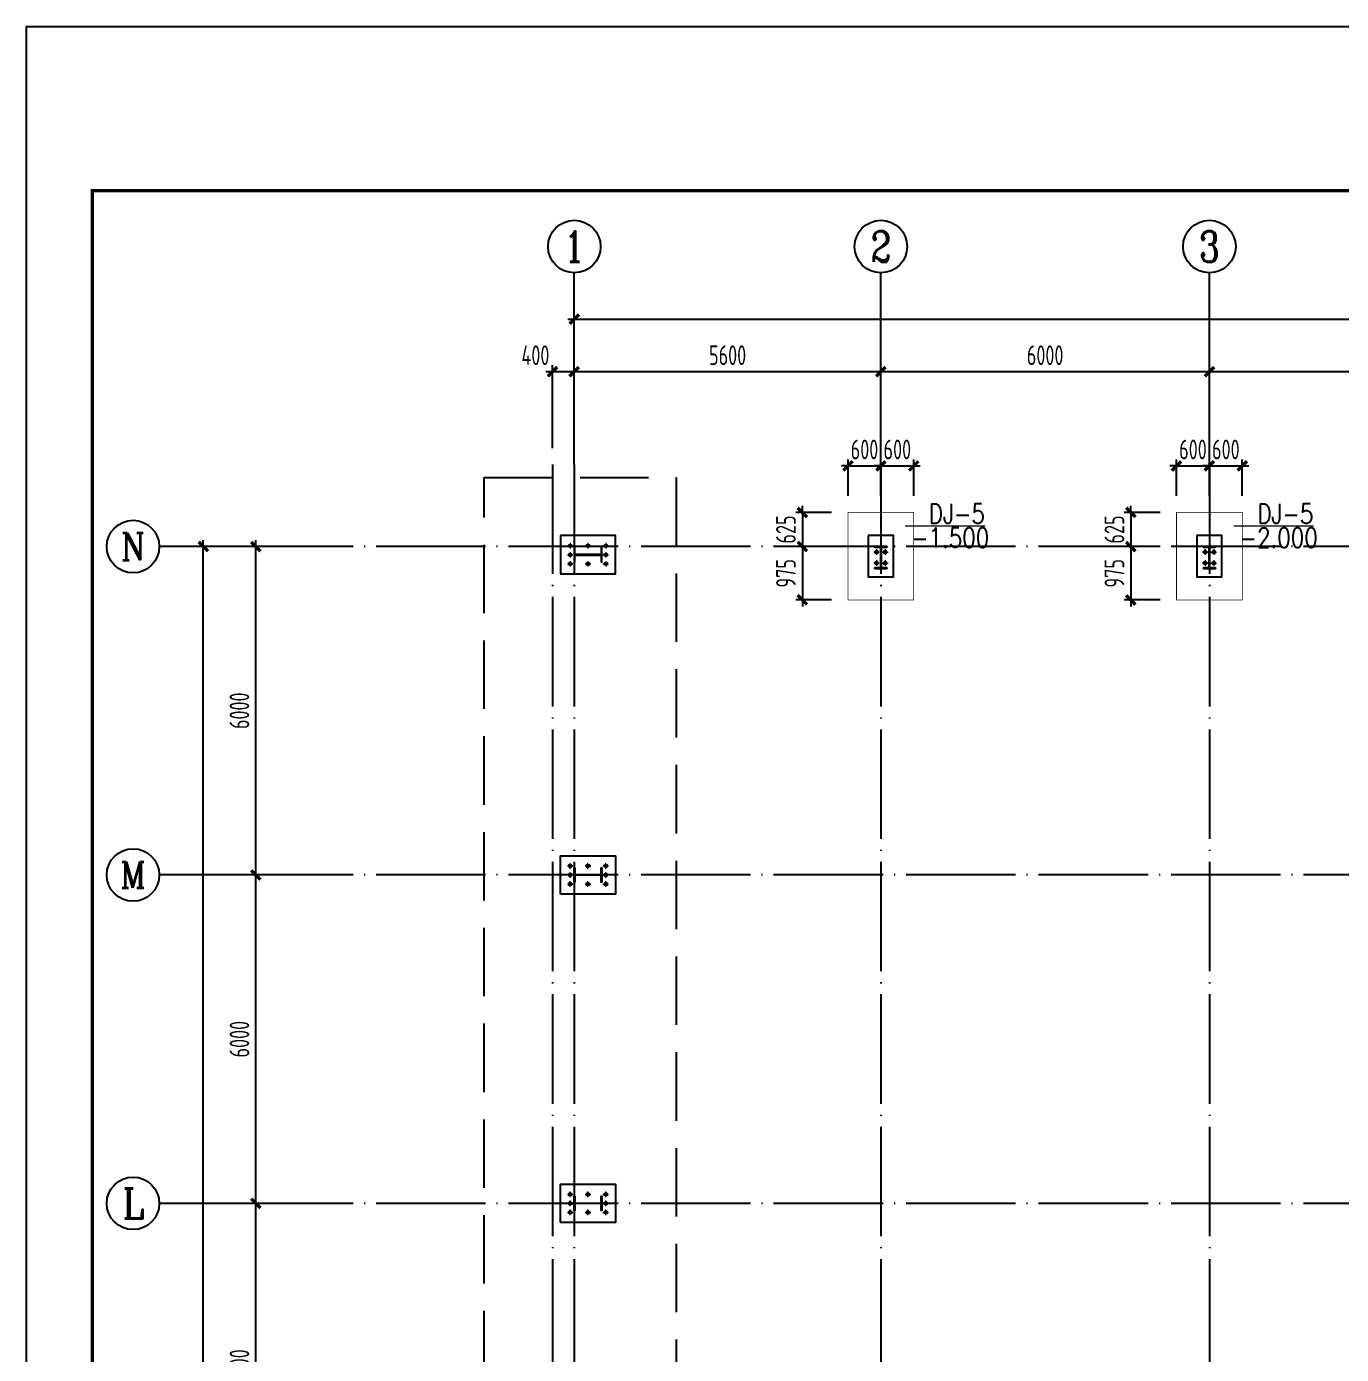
# Model space of a CAD drawing. Extents: x -1389621 to 57380, y -92505 to 283644.
# Drawn here: x -531823 to -507808, y 134306 to 158568 of the extents above; entities that cross this region are included whole.
import ezdxf
from ezdxf.enums import TextEntityAlignment as Align

# ---------------------------------------------------------------- set-up
doc = ezdxf.new("R2010")
doc.units = 0
doc.header["$LTSCALE"] = 100
doc.header["$MEASUREMENT"] = 0
for name, pattern in [('CENTERX2', [101.6, 63.5, -12.7, 12.7, -12.7]), ('DASH', [0.35, 0.25, -0.1]), ('DOTE', [2.42, 2, -0.2, 0.02, -0.2])]:
    doc.linetypes.add(name, pattern=pattern)
doc.layers.get('0').update_dxf_attribs({"linetype": 'CONTINUOUS'})
doc.layers.get('Defpoints').update_dxf_attribs({"linetype": 'CONTINUOUS'})
for name, color, linetype in [('11000', 4, 'CONTINUOUS'), ('AXIS', 3, 'CONTINUOUS'), ('AXIS_TEXT', 7, 'CONTINUOUS'), ('BORDER', 7, 'CONTINUOUS'), ('DIM', 3, 'CONTINUOUS'), ('DOTE', 1, 'DOTE'), ('PUB_DIM', 3, 'CONTINUOUS'), ('基础', 41, 'CONTINUOUS'), ('柱子', 3, 'CONTINUOUS'), ('标注', 4, 'CONTINUOUS'), ('短柱', 2, 'CONTINUOUS')]:
    doc.layers.add(name, color=color, linetype=linetype)
doc.layers.add('PUB_TEXT', color=7, linetype='CONTINUOUS', lineweight=15)
doc.layers.add('轴线', color=1, linetype='CENTERX2', lineweight=13)
doc.styles.add('_TCH_AXIS', font='COMPLEX', dxfattribs={"bigfont": 'GBCBIG'})
doc.styles.add('COMPLEX', font='COMPLEX')
doc.styles.add('hztxt', font='txt', dxfattribs={"width": 0.7, "height": 10, "bigfont": 'hztxt.shx'})
doc.styles.add('TSSD_Dimension', font='tssdeng.shx', dxfattribs={"width": 0.7, "bigfont": 'hztxt.shx'})
doc.dimstyles.new('TSSD_100_100', dxfattribs={"dimtxt": 300, "dimasz": 100, "dimexe": 100, "dimexo": 250, "dimgap": 100, "dimtad": 1, "dimdec": 0, "dimzin": 0, "dimdsep": 46, "dimtxsty": 'TSSD_Dimension', "dimblk": 'ARCHTICK', "dimblk1": 'ARCHTICK', "dimblk2": 'ARCHTICK', "dimcen": 0, "dimdle": 100, "dimclrt": 7, "dimadec": 0, "dimazin": 0, "dimtfac": 1, "dimtdec": 0, "dimtix": 1, "dimtmove": 2, "dimatfit": 3, "dimfxl": 0, "dimtolj": 1, "dimtzin": 0, "dimarcsym": 0})

# ---------------------------------------------------------------- blocks, each defined once
blk = doc.blocks.new('_ArchTick')
at = {"color": 0, "linetype": 'ByBlock'}
blk.add_lwpolyline([(-0.71, -0.71, 0.5, 0.5, 0), (0.71, 0.71, 0.5, 0.5, 0)], format="xyseb", dxfattribs=at)
blk = doc.blocks.new('*D1646')
at = {"layer": 'Defpoints', "color": 0, "ltscale": 100}
for p in [(-527635, 137067), (-526141, 137067), (-526141, 131067)]:
    blk.add_point(p, dxfattribs=at)
at = {"layer": 'DIM', "color": 0, "lineweight": -2, "ltscale": 100}
for p, q in [((-527635, 130947), (-527635, 137187)), ((-526441, 137067), (-527755, 137067)), ((-526441, 131067), (-527755, 131067))]:
    blk.add_line(p, q, dxfattribs=at)
at = {"layer": 'DIM', "color": 0, "lineweight": -2, "ltscale": 100, "xscale": 120, "yscale": 120, "zscale": 120}
for p, rotation in [((-527635, 137067), 90), ((-527635, 131067), 270)]:
    blk.add_blockref('_ArchTick', p, dxfattribs=dict(at, rotation=rotation))
at = {"layer": 'DIM', "color": 7, "ltscale": 100, "insert": (-527935, 134067), "char_height": 360, "attachment_point": 5, "rotation": 90, "style": 'TSSD_Dimension'}
blk.add_mtext('\\A1;6000', dxfattribs=at)
blk = doc.blocks.new('*D1647')
at = {"layer": 'Defpoints', "color": 0, "ltscale": 100}
for p in [(-527635, 143067), (-526141, 143067), (-526141, 137067)]:
    blk.add_point(p, dxfattribs=at)
at = {"layer": 'DIM', "color": 0, "lineweight": -2, "ltscale": 100}
for p, q in [((-527635, 136947), (-527635, 143187)), ((-526441, 143067), (-527755, 143067)), ((-526441, 137067), (-527755, 137067))]:
    blk.add_line(p, q, dxfattribs=at)
at = {"layer": 'DIM', "color": 0, "lineweight": -2, "ltscale": 100, "xscale": 120, "yscale": 120, "zscale": 120}
for p, rotation in [((-527635, 143067), 90), ((-527635, 137067), 270)]:
    blk.add_blockref('_ArchTick', p, dxfattribs=dict(at, rotation=rotation))
at = {"layer": 'DIM', "color": 7, "ltscale": 100, "insert": (-527935, 140067), "char_height": 360, "attachment_point": 5, "rotation": 90, "style": 'TSSD_Dimension'}
blk.add_mtext('\\A1;6000', dxfattribs=at)
blk = doc.blocks.new('*D1648')
at = {"layer": 'Defpoints', "color": 0, "ltscale": 100}
for p in [(-527635, 149067), (-526141, 149067), (-526141, 143067)]:
    blk.add_point(p, dxfattribs=at)
at = {"layer": 'DIM', "color": 0, "lineweight": -2, "ltscale": 100}
for p, q in [((-526441, 149067), (-527755, 149067)), ((-527635, 142947), (-527635, 149187)), ((-526441, 143067), (-527755, 143067))]:
    blk.add_line(p, q, dxfattribs=at)
at = {"layer": 'DIM', "color": 0, "lineweight": -2, "ltscale": 100, "xscale": 120, "yscale": 120, "zscale": 120}
for p, rotation in [((-527635, 149067), 90), ((-527635, 143067), 270)]:
    blk.add_blockref('_ArchTick', p, dxfattribs=dict(at, rotation=rotation))
at = {"layer": 'DIM', "color": 7, "ltscale": 100, "insert": (-527935, 146067), "char_height": 360, "attachment_point": 5, "rotation": 90, "style": 'TSSD_Dimension'}
blk.add_mtext('\\A1;6000', dxfattribs=at)
blk = doc.blocks.new('*D1649')
at = {"layer": 'Defpoints', "color": 0, "ltscale": 100}
for p in [(-528595, 149067), (-525901, 149067), (-525901, 77067)]:
    blk.add_point(p, dxfattribs=at)
at = {"layer": 'DIM', "color": 0, "lineweight": -2, "ltscale": 100}
for p, q in [((-526201, 149067), (-528715, 149067)), ((-528595, 76947), (-528595, 149187)), ((-526201, 77067), (-528715, 77067))]:
    blk.add_line(p, q, dxfattribs=at)
at = {"layer": 'DIM', "color": 0, "lineweight": -2, "ltscale": 100, "xscale": 120, "yscale": 120, "zscale": 120}
for p, rotation in [((-528595, 149067), 90), ((-528595, 77067), 270)]:
    blk.add_blockref('_ArchTick', p, dxfattribs=dict(at, rotation=rotation))
at = {"layer": 'DIM', "color": 7, "ltscale": 100, "insert": (-528895, 113067), "char_height": 360, "attachment_point": 5, "rotation": 90, "style": 'TSSD_Dimension'}
blk.add_mtext('\\A1;72000', dxfattribs=at)
blk = doc.blocks.new('*D1671')
at = {"layer": 'Defpoints', "color": 0, "ltscale": 100}
for p in [(-516219, 152263), (-521819, 150567), (-516219, 150567)]:
    blk.add_point(p, dxfattribs=at)
at = {"layer": 'DIM', "color": 0, "lineweight": -2, "ltscale": 100}
for p, q in [((-521819, 150867), (-521819, 152383)), ((-516219, 150867), (-516219, 152383)), ((-521939, 152263), (-516099, 152263))]:
    blk.add_line(p, q, dxfattribs=at)
at = {"layer": 'DIM', "color": 0, "lineweight": -2, "ltscale": 100, "xscale": 120, "yscale": 120, "zscale": 120, "rotation": 180}
blk.add_blockref('_ArchTick', (-521819, 152263), dxfattribs=at)
at = {"layer": 'DIM', "color": 0, "lineweight": -2, "ltscale": 100, "xscale": 120, "yscale": 120, "zscale": 120}
blk.add_blockref('_ArchTick', (-516219, 152263), dxfattribs=at)
at = {"layer": 'DIM', "color": 7, "ltscale": 100, "insert": (-519019, 152563), "char_height": 360, "attachment_point": 5, "style": 'TSSD_Dimension'}
blk.add_mtext('\\A1;5600', dxfattribs=at)
blk = doc.blocks.new('*D1672')
at = {"layer": 'Defpoints', "color": 0, "ltscale": 100}
for p in [(-510219, 152263), (-516219, 150567), (-510219, 150567)]:
    blk.add_point(p, dxfattribs=at)
at = {"layer": 'DIM', "color": 0, "lineweight": -2, "ltscale": 100}
for p, q in [((-516219, 150867), (-516219, 152383)), ((-510219, 150867), (-510219, 152383)), ((-516339, 152263), (-510099, 152263))]:
    blk.add_line(p, q, dxfattribs=at)
at = {"layer": 'DIM', "color": 0, "lineweight": -2, "ltscale": 100, "xscale": 120, "yscale": 120, "zscale": 120, "rotation": 180}
blk.add_blockref('_ArchTick', (-516219, 152263), dxfattribs=at)
at = {"layer": 'DIM', "color": 0, "lineweight": -2, "ltscale": 100, "xscale": 120, "yscale": 120, "zscale": 120}
blk.add_blockref('_ArchTick', (-510219, 152263), dxfattribs=at)
at = {"layer": 'DIM', "color": 7, "ltscale": 100, "insert": (-513219, 152563), "char_height": 360, "attachment_point": 5, "style": 'TSSD_Dimension'}
blk.add_mtext('\\A1;6000', dxfattribs=at)
blk = doc.blocks.new('*D1673')
at = {"layer": 'Defpoints', "color": 0, "ltscale": 100}
for p in [(-504219, 152263), (-510219, 150567), (-504219, 150567)]:
    blk.add_point(p, dxfattribs=at)
at = {"layer": 'DIM', "color": 0, "lineweight": -2, "ltscale": 100}
for p, q in [((-510219, 150867), (-510219, 152383)), ((-504219, 150867), (-504219, 152383)), ((-510339, 152263), (-504099, 152263))]:
    blk.add_line(p, q, dxfattribs=at)
at = {"layer": 'DIM', "color": 0, "lineweight": -2, "ltscale": 100, "xscale": 120, "yscale": 120, "zscale": 120, "rotation": 180}
blk.add_blockref('_ArchTick', (-510219, 152263), dxfattribs=at)
at = {"layer": 'DIM', "color": 0, "lineweight": -2, "ltscale": 100, "xscale": 120, "yscale": 120, "zscale": 120}
blk.add_blockref('_ArchTick', (-504219, 152263), dxfattribs=at)
at = {"layer": 'DIM', "color": 7, "ltscale": 100, "insert": (-507219, 152563), "char_height": 360, "attachment_point": 5, "style": 'TSSD_Dimension'}
blk.add_mtext('\\A1;6000', dxfattribs=at)
blk = doc.blocks.new('*D1677')
at = {"layer": 'Defpoints', "color": 0, "ltscale": 100}
for p in [(-486219, 153223), (-521819, 150328), (-486219, 150327)]:
    blk.add_point(p, dxfattribs=at)
at = {"layer": 'DIM', "color": 0, "lineweight": -2, "ltscale": 100}
for p, q in [((-521819, 150628), (-521819, 153344)), ((-486219, 150627), (-486219, 153343)), ((-521939, 153224), (-486099, 153223))]:
    blk.add_line(p, q, dxfattribs=at)
at = {"layer": 'DIM', "color": 0, "lineweight": -2, "ltscale": 100, "xscale": 120, "yscale": 120, "zscale": 120}
for p, rotation in [((-521819, 153224), 179.9982562555856), ((-486219, 153223), 359.9982562555856)]:
    blk.add_blockref('_ArchTick', p, dxfattribs=dict(at, rotation=rotation))
at = {"layer": 'DIM', "color": 7, "ltscale": 100, "insert": (-504019, 153523), "char_height": 360, "attachment_point": 5, "rotation": 359.9983, "style": 'TSSD_Dimension'}
blk.add_mtext('\\A1;35600', dxfattribs=at)
blk = doc.blocks.new('_AXISO')
blk.add_circle((0, 0), 0.5)
at = {"layer": 'AXIS_TEXT', "style": 'COMPLEX', "width": 1.041667}
blk.add_attdef('A', text='', height=0.56, dxfattribs=at).set_placement((-0.25, -0.28), (0.25, -0.28), align=Align.FIT)
blk = doc.blocks.new('*D1678')
at = {"layer": 'Defpoints', "color": 0, "ltscale": 100}
for p in [(-521819, 152263), (-522219, 150567), (-521819, 150567)]:
    blk.add_point(p, dxfattribs=at)
at = {"layer": 'DIM', "color": 0, "lineweight": -2, "ltscale": 100}
for p, q in [((-522219, 150867), (-522219, 152383)), ((-521819, 150867), (-521819, 152383)), ((-522339, 152263), (-521699, 152263))]:
    blk.add_line(p, q, dxfattribs=at)
at = {"layer": 'DIM', "color": 0, "lineweight": -2, "ltscale": 100, "xscale": 120, "yscale": 120, "zscale": 120, "rotation": 180}
blk.add_blockref('_ArchTick', (-522219, 152263), dxfattribs=at)
at = {"layer": 'DIM', "color": 0, "lineweight": -2, "ltscale": 100, "xscale": 120, "yscale": 120, "zscale": 120}
blk.add_blockref('_ArchTick', (-521819, 152263), dxfattribs=at)
at = {"layer": 'DIM', "color": 7, "ltscale": 100, "insert": (-522529, 152563), "char_height": 360, "attachment_point": 5, "style": 'TSSD_Dimension'}
blk.add_mtext('\\A1;400', dxfattribs=at)
blk = doc.blocks.new('*D1815')
at = {"layer": 'Defpoints', "color": 0, "ltscale": 100}
for p in [(-510819, 149692), (-511654, 149067), (-510819, 149067)]:
    blk.add_point(p, dxfattribs=at)
at = {"layer": 'DIM', "color": 0, "lineweight": -2, "ltscale": 100}
for p, q in [((-511654, 149692), (-511654, 149812)), ((-511119, 149692), (-511774, 149692)), ((-511654, 149692), (-511654, 149067)), ((-511119, 149067), (-511774, 149067)), ((-511654, 149067), (-511654, 148947))]:
    blk.add_line(p, q, dxfattribs=at)
at = {"layer": 'DIM', "color": 0, "lineweight": -2, "ltscale": 100, "xscale": 120, "yscale": 120, "zscale": 120}
for p, rotation in [((-511654, 149692), 270), ((-511654, 149067), 90)]:
    blk.add_blockref('_ArchTick', p, dxfattribs=dict(at, rotation=rotation))
at = {"layer": 'DIM', "color": 7, "ltscale": 100, "insert": (-511954, 149379), "char_height": 360, "attachment_point": 5, "rotation": 90, "style": 'TSSD_Dimension'}
blk.add_mtext('\\A1;625', dxfattribs=at)
blk = doc.blocks.new('*D1816')
at = {"layer": 'Defpoints', "color": 0, "ltscale": 100}
for p in [(-510219, 150541), (-510819, 149692), (-510219, 149692)]:
    blk.add_point(p, dxfattribs=at)
at = {"layer": 'DIM', "color": 0, "lineweight": -2, "ltscale": 100}
for p, q in [((-510819, 150541), (-510939, 150541)), ((-510819, 149992), (-510819, 150661)), ((-510819, 150541), (-510219, 150541)), ((-510219, 149992), (-510219, 150661)), ((-510219, 150541), (-510099, 150541))]:
    blk.add_line(p, q, dxfattribs=at)
at = {"layer": 'DIM', "color": 0, "lineweight": -2, "ltscale": 100, "xscale": 120, "yscale": 120, "zscale": 120}
blk.add_blockref('_ArchTick', (-510819, 150541), dxfattribs=at)
at = {"layer": 'DIM', "color": 0, "lineweight": -2, "ltscale": 100, "xscale": 120, "yscale": 120, "zscale": 120, "rotation": 180}
blk.add_blockref('_ArchTick', (-510219, 150541), dxfattribs=at)
at = {"layer": 'DIM', "color": 7, "ltscale": 100, "insert": (-510519, 150841), "char_height": 360, "attachment_point": 5, "style": 'TSSD_Dimension'}
blk.add_mtext('\\A1;600', dxfattribs=at)
blk = doc.blocks.new('*D1813')
at = {"layer": 'Defpoints', "color": 0, "ltscale": 100}
for p in [(-509619, 150541), (-510219, 149692), (-509619, 149692)]:
    blk.add_point(p, dxfattribs=at)
at = {"layer": 'DIM', "color": 0, "lineweight": -2, "ltscale": 100}
for p, q in [((-510219, 150541), (-510339, 150541)), ((-510219, 149992), (-510219, 150661)), ((-510219, 150541), (-509619, 150541)), ((-509619, 149992), (-509619, 150661)), ((-509619, 150541), (-509499, 150541))]:
    blk.add_line(p, q, dxfattribs=at)
at = {"layer": 'DIM', "color": 0, "lineweight": -2, "ltscale": 100, "xscale": 120, "yscale": 120, "zscale": 120}
blk.add_blockref('_ArchTick', (-510219, 150541), dxfattribs=at)
at = {"layer": 'DIM', "color": 0, "lineweight": -2, "ltscale": 100, "xscale": 120, "yscale": 120, "zscale": 120, "rotation": 180}
blk.add_blockref('_ArchTick', (-509619, 150541), dxfattribs=at)
at = {"layer": 'DIM', "color": 7, "ltscale": 100, "insert": (-509919, 150841), "char_height": 360, "attachment_point": 5, "style": 'TSSD_Dimension'}
blk.add_mtext('\\A1;600', dxfattribs=at)
blk = doc.blocks.new('*D1814')
at = {"layer": 'Defpoints', "color": 0, "ltscale": 100}
for p in [(-510819, 149067), (-511654, 148092), (-510819, 148092)]:
    blk.add_point(p, dxfattribs=at)
at = {"layer": 'DIM', "color": 0, "lineweight": -2, "ltscale": 100}
for p, q in [((-511119, 149067), (-511774, 149067)), ((-511654, 149187), (-511654, 147972)), ((-511119, 148092), (-511774, 148092))]:
    blk.add_line(p, q, dxfattribs=at)
at = {"layer": 'DIM', "color": 0, "lineweight": -2, "ltscale": 100, "xscale": 120, "yscale": 120, "zscale": 120}
for p, rotation in [((-511654, 149067), 90), ((-511654, 148092), 270)]:
    blk.add_blockref('_ArchTick', p, dxfattribs=dict(at, rotation=rotation))
at = {"layer": 'DIM', "color": 7, "ltscale": 100, "insert": (-511954, 148579), "char_height": 360, "attachment_point": 5, "rotation": 90, "style": 'TSSD_Dimension'}
blk.add_mtext('\\A1;975', dxfattribs=at)
blk = doc.blocks.new('*D1817')
at = {"layer": 'Defpoints', "color": 0, "ltscale": 100}
for p in [(-516819, 149692), (-517654, 149067), (-516819, 149067)]:
    blk.add_point(p, dxfattribs=at)
at = {"layer": 'DIM', "color": 0, "lineweight": -2, "ltscale": 100}
for p, q in [((-517654, 149692), (-517654, 149812)), ((-517119, 149692), (-517774, 149692)), ((-517654, 149692), (-517654, 149067)), ((-517119, 149067), (-517774, 149067)), ((-517654, 149067), (-517654, 148947))]:
    blk.add_line(p, q, dxfattribs=at)
at = {"layer": 'DIM', "color": 0, "lineweight": -2, "ltscale": 100, "xscale": 120, "yscale": 120, "zscale": 120}
for p, rotation in [((-517654, 149692), 270), ((-517654, 149067), 90)]:
    blk.add_blockref('_ArchTick', p, dxfattribs=dict(at, rotation=rotation))
at = {"layer": 'DIM', "color": 7, "ltscale": 100, "insert": (-517954, 149379), "char_height": 360, "attachment_point": 5, "rotation": 90, "style": 'TSSD_Dimension'}
blk.add_mtext('\\A1;625', dxfattribs=at)
blk = doc.blocks.new('*D1818')
at = {"layer": 'Defpoints', "color": 0, "ltscale": 100}
for p in [(-516219, 150541), (-516819, 149692), (-516219, 149692)]:
    blk.add_point(p, dxfattribs=at)
at = {"layer": 'DIM', "color": 0, "lineweight": -2, "ltscale": 100}
for p, q in [((-516819, 150541), (-516939, 150541)), ((-516819, 149992), (-516819, 150661)), ((-516819, 150541), (-516219, 150541)), ((-516219, 149992), (-516219, 150661)), ((-516219, 150541), (-516099, 150541))]:
    blk.add_line(p, q, dxfattribs=at)
at = {"layer": 'DIM', "color": 0, "lineweight": -2, "ltscale": 100, "xscale": 120, "yscale": 120, "zscale": 120}
blk.add_blockref('_ArchTick', (-516819, 150541), dxfattribs=at)
at = {"layer": 'DIM', "color": 0, "lineweight": -2, "ltscale": 100, "xscale": 120, "yscale": 120, "zscale": 120, "rotation": 180}
blk.add_blockref('_ArchTick', (-516219, 150541), dxfattribs=at)
at = {"layer": 'DIM', "color": 7, "ltscale": 100, "insert": (-516519, 150841), "char_height": 360, "attachment_point": 5, "style": 'TSSD_Dimension'}
blk.add_mtext('\\A1;600', dxfattribs=at)
blk = doc.blocks.new('*D1819')
at = {"layer": 'Defpoints', "color": 0, "ltscale": 100}
for p in [(-515619, 150541), (-516219, 149692), (-515619, 149692)]:
    blk.add_point(p, dxfattribs=at)
at = {"layer": 'DIM', "color": 0, "lineweight": -2, "ltscale": 100}
for p, q in [((-516219, 150541), (-516339, 150541)), ((-516219, 149992), (-516219, 150661)), ((-516219, 150541), (-515619, 150541)), ((-515619, 149992), (-515619, 150661)), ((-515619, 150541), (-515499, 150541))]:
    blk.add_line(p, q, dxfattribs=at)
at = {"layer": 'DIM', "color": 0, "lineweight": -2, "ltscale": 100, "xscale": 120, "yscale": 120, "zscale": 120}
blk.add_blockref('_ArchTick', (-516219, 150541), dxfattribs=at)
at = {"layer": 'DIM', "color": 0, "lineweight": -2, "ltscale": 100, "xscale": 120, "yscale": 120, "zscale": 120, "rotation": 180}
blk.add_blockref('_ArchTick', (-515619, 150541), dxfattribs=at)
at = {"layer": 'DIM', "color": 7, "ltscale": 100, "insert": (-515919, 150841), "char_height": 360, "attachment_point": 5, "style": 'TSSD_Dimension'}
blk.add_mtext('\\A1;600', dxfattribs=at)
blk = doc.blocks.new('*D1820')
at = {"layer": 'Defpoints', "color": 0, "ltscale": 100}
for p in [(-516819, 149067), (-517654, 148092), (-516819, 148092)]:
    blk.add_point(p, dxfattribs=at)
at = {"layer": 'DIM', "color": 0, "lineweight": -2, "ltscale": 100}
for p, q in [((-517119, 149067), (-517774, 149067)), ((-517654, 149187), (-517654, 147972)), ((-517119, 148092), (-517774, 148092))]:
    blk.add_line(p, q, dxfattribs=at)
at = {"layer": 'DIM', "color": 0, "lineweight": -2, "ltscale": 100, "xscale": 120, "yscale": 120, "zscale": 120}
for p, rotation in [((-517654, 149067), 90), ((-517654, 148092), 270)]:
    blk.add_blockref('_ArchTick', p, dxfattribs=dict(at, rotation=rotation))
at = {"layer": 'DIM', "color": 7, "ltscale": 100, "insert": (-517954, 148579), "char_height": 360, "attachment_point": 5, "rotation": 90, "style": 'TSSD_Dimension'}
blk.add_mtext('\\A1;975', dxfattribs=at)

msp = doc.modelspace()

# ---------------------------------------------------------------- hatches: boundary and pattern name
h = msp.add_hatch(color=256)
edge = h.paths.add_edge_path()
edge.add_arc((-521894.047, 149081.574), 26, 0, 360)
h = msp.add_hatch(color=256)
edge = h.paths.add_edge_path()
edge.add_arc((-521569.047, 149081.574), 26, 0, 360)
h = msp.add_hatch(color=256)
edge = h.paths.add_edge_path()
edge.add_arc((-521244.047, 149081.574), 26, 0, 360)
h = msp.add_hatch(color=256)
edge = h.paths.add_edge_path()
edge.add_arc((-516299.047, 148966.574), 26, 0, 360)
h = msp.add_hatch(color=256)
edge = h.paths.add_edge_path()
edge.add_arc((-516139.047, 148966.574), 26, 0, 360)
h = msp.add_hatch(color=256)
edge = h.paths.add_edge_path()
edge.add_arc((-510299.047, 148966.574), 26, 0, 360)
h = msp.add_hatch(color=256)
edge = h.paths.add_edge_path()
edge.add_arc((-510139.047, 148966.574), 26, 0, 360)
h = msp.add_hatch(color=256)
edge = h.paths.add_edge_path()
edge.add_arc((-521894.047, 148916.574), 26, 0, 360)
h = msp.add_hatch(color=256)
edge = h.paths.add_edge_path()
edge.add_arc((-521894.047, 148751.574), 26, 0, 360)
h = msp.add_hatch(color=256)
edge = h.paths.add_edge_path()
edge.add_arc((-521569.047, 148751.574), 26, 0, 360)
h = msp.add_hatch(color=256)
edge = h.paths.add_edge_path()
edge.add_arc((-521244.047, 148916.574), 26, 0, 360)
h = msp.add_hatch(color=256)
edge = h.paths.add_edge_path()
edge.add_arc((-521244.047, 148751.574), 26, 0, 360)
h = msp.add_hatch(color=256)
edge = h.paths.add_edge_path()
edge.add_arc((-516299.047, 148766.574), 26, 0, 360)
h = msp.add_hatch(color=256)
edge = h.paths.add_edge_path()
edge.add_arc((-516139.047, 148766.574), 26, 0, 360)
h = msp.add_hatch(color=256)
edge = h.paths.add_edge_path()
edge.add_arc((-510299.047, 148766.574), 26, 0, 360)
h = msp.add_hatch(color=256)
edge = h.paths.add_edge_path()
edge.add_arc((-510139.047, 148766.574), 26, 0, 360)
h = msp.add_hatch(color=256)
edge = h.paths.add_edge_path()
edge.add_arc((-521894.047, 143231.574), 26, 0, 360)
h = msp.add_hatch(color=256)
edge = h.paths.add_edge_path()
edge.add_arc((-521569.047, 143231.574), 26, 0, 360)
h = msp.add_hatch(color=256)
edge = h.paths.add_edge_path()
edge.add_arc((-521244.047, 143231.574), 26, 0, 360)
h = msp.add_hatch(color=256)
edge = h.paths.add_edge_path()
edge.add_arc((-521894.047, 143066.574), 26, 0, 360)
h = msp.add_hatch(color=256)
edge = h.paths.add_edge_path()
edge.add_arc((-521894.047, 142901.574), 26, 0, 360)
h = msp.add_hatch(color=256)
edge = h.paths.add_edge_path()
edge.add_arc((-521569.047, 142901.574), 26, 0, 360)
h = msp.add_hatch(color=256)
edge = h.paths.add_edge_path()
edge.add_arc((-521244.047, 143066.574), 26, 0, 360)
h = msp.add_hatch(color=256)
edge = h.paths.add_edge_path()
edge.add_arc((-521244.047, 142901.574), 26, 0, 360)
h = msp.add_hatch(color=256)
edge = h.paths.add_edge_path()
edge.add_arc((-521894.047, 137231.574), 26, 0, 360)
h = msp.add_hatch(color=256)
edge = h.paths.add_edge_path()
edge.add_arc((-521894.047, 137066.574), 26, 0, 360)
h = msp.add_hatch(color=256)
edge = h.paths.add_edge_path()
edge.add_arc((-521569.047, 137231.574), 26, 0, 360)
h = msp.add_hatch(color=256)
edge = h.paths.add_edge_path()
edge.add_arc((-521244.047, 137231.574), 26, 0, 360)
h = msp.add_hatch(color=256)
edge = h.paths.add_edge_path()
edge.add_arc((-521244.047, 137066.574), 26, 0, 360)
h = msp.add_hatch(color=256)
edge = h.paths.add_edge_path()
edge.add_arc((-521894.047, 136901.574), 26, 0, 360)
h = msp.add_hatch(color=256)
edge = h.paths.add_edge_path()
edge.add_arc((-521569.047, 136901.574), 26, 0, 360)
h = msp.add_hatch(color=256)
edge = h.paths.add_edge_path()
edge.add_arc((-521244.047, 136901.574), 26, 0, 360)

# ---------------------------------------------------------------- linework, layer by layer
at = {"layer": '11000'}
for centre in [(-521894.047, 149081.574), (-521569.047, 149081.574), (-521244.047, 149081.574), (-516299.047, 148966.574), (-516139.047, 148966.574), (-510299.047, 148966.574), (-510139.047, 148966.574), (-521894.047, 148916.574), (-521894.047, 148751.574), (-521569.047, 148751.574), (-521244.047, 148916.574), (-521244.047, 148751.574), (-516299.047, 148766.574), (-516139.047, 148766.574), (-510299.047, 148766.574), (-510139.047, 148766.574), (-521894.047, 143231.574), (-521569.047, 143231.574), (-521244.047, 143231.574), (-521894.047, 143066.574), (-521894.047, 142901.574), (-521569.047, 142901.574), (-521244.047, 143066.574), (-521244.047, 142901.574), (-521894.047, 137231.574), (-521894.047, 137066.574), (-521569.047, 137231.574), (-521244.047, 137231.574), (-521244.047, 137066.574), (-521894.047, 136901.574), (-521569.047, 136901.574), (-521244.047, 136901.574)]:
    msp.add_circle(centre, 26, dxfattribs=at)
at = {"layer": 'AXIS'}
for p, q in [((-521819.047, 150566.574), (-521819.047, 154068.464)), ((-516219.047, 150566.574), (-516219.047, 154068.464)), ((-510219.047, 150566.574), (-510219.047, 154068.464)), ((-526141.044, 149066.574), (-529398.789, 149066.574)), ((-526141.044, 143066.574), (-529398.789, 143066.574)), ((-526141.044, 137066.574), (-529398.789, 137066.574))]:
    msp.add_line(p, q, dxfattribs=at)
at = {"layer": 'BORDER'}
msp.add_lwpolyline([(-531823.482, 57648.326), (-531823.482, 158568.326), (-460543.482, 158568.326), (-460543.482, 57648.326)], close=True, dxfattribs=at)
at = {"layer": 'BORDER', "const_width": 60}
msp.add_lwpolyline([(-530623.482, 58848.326), (-530623.482, 155568.326), (-461743.482, 155568.326), (-461743.482, 58848.326)], close=True, dxfattribs=at)
at = {"layer": 'DOTE', "linetype": 'DOTE', "ltscale": 10}
for p, q in [((-522219.047, 150566.574), (-522219.047, 75566.574)), ((-521819.047, 150566.574), (-521819.047, 75566.574)), ((-516219.047, 150566.574), (-516219.047, 75566.574)), ((-510219.047, 150566.574), (-510219.047, 75566.574)), ((-484719.047, 149066.574), (-526141.044, 149066.574)), ((-484719.047, 143066.574), (-526141.044, 143066.574)), ((-484719.047, 137066.574), (-526141.044, 137066.574))]:
    msp.add_line(p, q, dxfattribs=at)
at = {"layer": 'PUB_TEXT'}
for p, q in [((-515775.652, 149447.633), (-514314.941, 149447.633)), ((-509775.652, 149447.633), (-508314.941, 149447.633))]:
    msp.add_line(p, q, dxfattribs=at)
at = {"layer": '基础', "ltscale": 100, "const_width": 15}
for points in [[(-515619.047, 148091.574), (-515619.047, 149691.574), (-516819.047, 149691.574), (-516819.047, 148091.574)], [(-509619.047, 148091.574), (-509619.047, 149691.574), (-510819.047, 149691.574), (-510819.047, 148091.574)]]:
    msp.add_lwpolyline(points, close=True, dxfattribs=at)
at = {"layer": '柱子', "ltscale": 100}
for points in [[(-521807.047, 148920.574), (-521807.047, 149046.574), (-521819.047, 149046.574), (-521819.047, 148786.574), (-521807.047, 148786.574), (-521807.047, 148912.574), (-521331.047, 148912.574), (-521331.047, 148786.574), (-521319.047, 148786.574), (-521319.047, 149046.574), (-521331.047, 149046.574), (-521331.047, 148920.574)], [(-516215.047, 148678.574), (-516109.047, 148678.574), (-516109.047, 148666.574), (-516329.047, 148666.574), (-516329.047, 148678.574), (-516223.047, 148678.574), (-516223.047, 149054.574), (-516329.047, 149054.574), (-516329.047, 149066.574), (-516109.047, 149066.574), (-516109.047, 149054.574), (-516215.047, 149054.574)], [(-516215.047, 149054.574), (-516109.047, 149054.574), (-516109.047, 149066.574), (-516329.047, 149066.574), (-516329.047, 149054.574), (-516223.047, 149054.574), (-516223.047, 148678.574), (-516329.047, 148678.574), (-516329.047, 148666.574), (-516109.047, 148666.574), (-516109.047, 148678.574), (-516215.047, 148678.574)], [(-510215.047, 148678.574), (-510109.047, 148678.574), (-510109.047, 148666.574), (-510329.047, 148666.574), (-510329.047, 148678.574), (-510223.047, 148678.574), (-510223.047, 149054.574), (-510329.047, 149054.574), (-510329.047, 149066.574), (-510109.047, 149066.574), (-510109.047, 149054.574), (-510215.047, 149054.574)], [(-510215.047, 149054.574), (-510109.047, 149054.574), (-510109.047, 149066.574), (-510329.047, 149066.574), (-510329.047, 149054.574), (-510223.047, 149054.574), (-510223.047, 148678.574), (-510329.047, 148678.574), (-510329.047, 148666.574), (-510109.047, 148666.574), (-510109.047, 148678.574), (-510215.047, 148678.574)], [(-521807.047, 143062.574), (-521807.047, 142936.574), (-521819.047, 142936.574), (-521819.047, 143196.574), (-521807.047, 143196.574), (-521807.047, 143070.574), (-521331.047, 143070.574), (-521331.047, 143196.574), (-521319.047, 143196.574), (-521319.047, 142936.574), (-521331.047, 142936.574), (-521331.047, 143062.574)], [(-521807.047, 137062.574), (-521807.047, 136936.574), (-521819.047, 136936.574), (-521819.047, 137196.574), (-521807.047, 137196.574), (-521807.047, 137070.574), (-521331.047, 137070.574), (-521331.047, 137196.574), (-521319.047, 137196.574), (-521319.047, 136936.574), (-521331.047, 136936.574), (-521331.047, 137062.574)]]:
    msp.add_lwpolyline(points, close=True, dxfattribs=at)
at = {"layer": '标注', "linetype": 'DASH', "ltscale": 50}
msp.add_lwpolyline([(-523462.494, 150327.657), (-519959.143, 150327.657), (-519959.143, 76100.373), (-523462.494, 76100.373)], close=True, dxfattribs=at)
at = {"layer": '短柱', "ltscale": 100}
for points in [[(-522069.047, 149266.574), (-522069.047, 148566.574), (-521069.047, 148566.574), (-521069.047, 149266.574)], [(-516449.047, 149266.574), (-516449.047, 148516.574), (-515989.047, 148516.574), (-515989.047, 149266.574)], [(-510449.047, 149266.574), (-510449.047, 148516.574), (-509989.047, 148516.574), (-509989.047, 149266.574)], [(-522069.047, 142716.574), (-522069.047, 143416.574), (-521069.047, 143416.574), (-521069.047, 142716.574)], [(-522069.047, 136716.574), (-522069.047, 137416.574), (-521069.047, 137416.574), (-521069.047, 136716.574)]]:
    msp.add_lwpolyline(points, close=True, dxfattribs=at)
at = {"layer": '轴线'}
for p, q in [((-521945.047, 149081.574), (-521843.047, 149081.574)), ((-521894.047, 149132.574), (-521894.047, 149030.574)), ((-521620.047, 149081.574), (-521518.047, 149081.574)), ((-521569.047, 149132.574), (-521569.047, 149030.574)), ((-521295.047, 149081.574), (-521193.047, 149081.574)), ((-521244.047, 149132.574), (-521244.047, 149030.574)), ((-516299.047, 149017.574), (-516299.047, 148915.574)), ((-516139.047, 149017.574), (-516139.047, 148915.574)), ((-510299.047, 149017.574), (-510299.047, 148915.574)), ((-510139.047, 149017.574), (-510139.047, 148915.574)), ((-521945.047, 148916.574), (-521843.047, 148916.574)), ((-521945.047, 148751.574), (-521843.047, 148751.574)), ((-521894.047, 148967.574), (-521894.047, 148865.574)), ((-521894.047, 148802.574), (-521894.047, 148700.574)), ((-521620.047, 148751.574), (-521518.047, 148751.574)), ((-521569.047, 148802.574), (-521569.047, 148700.574)), ((-521295.047, 148916.574), (-521193.047, 148916.574)), ((-521295.047, 148751.574), (-521193.047, 148751.574)), ((-521244.047, 148967.574), (-521244.047, 148865.574)), ((-521244.047, 148802.574), (-521244.047, 148700.574)), ((-516248.047, 148966.574), (-516350.047, 148966.574)), ((-516248.047, 148766.574), (-516350.047, 148766.574)), ((-516299.047, 148817.574), (-516299.047, 148715.574)), ((-516190.047, 148966.574), (-516088.047, 148966.574)), ((-516190.047, 148766.574), (-516088.047, 148766.574)), ((-516139.047, 148817.574), (-516139.047, 148715.574)), ((-510248.047, 148966.574), (-510350.047, 148966.574)), ((-510248.047, 148766.574), (-510350.047, 148766.574)), ((-510299.047, 148817.574), (-510299.047, 148715.574)), ((-510190.047, 148966.574), (-510088.047, 148966.574)), ((-510190.047, 148766.574), (-510088.047, 148766.574)), ((-510139.047, 148817.574), (-510139.047, 148715.574)), ((-521945.047, 143231.574), (-521843.047, 143231.574)), ((-521894.047, 143180.574), (-521894.047, 143282.574)), ((-521620.047, 143231.574), (-521518.047, 143231.574)), ((-521569.047, 143180.574), (-521569.047, 143282.574)), ((-521295.047, 143231.574), (-521193.047, 143231.574)), ((-521244.047, 143180.574), (-521244.047, 143282.574)), ((-521945.047, 143066.574), (-521843.047, 143066.574)), ((-521894.047, 143015.574), (-521894.047, 143117.574)), ((-521894.047, 142850.574), (-521894.047, 142952.574)), ((-521569.047, 142850.574), (-521569.047, 142952.574)), ((-521295.047, 143066.574), (-521193.047, 143066.574)), ((-521244.047, 143015.574), (-521244.047, 143117.574)), ((-521244.047, 142850.574), (-521244.047, 142952.574)), ((-521945.047, 142901.574), (-521843.047, 142901.574)), ((-521620.047, 142901.574), (-521518.047, 142901.574)), ((-521295.047, 142901.574), (-521193.047, 142901.574)), ((-521945.047, 137231.574), (-521843.047, 137231.574)), ((-521894.047, 137180.574), (-521894.047, 137282.574)), ((-521894.047, 137015.574), (-521894.047, 137117.574)), ((-521620.047, 137231.574), (-521518.047, 137231.574)), ((-521569.047, 137180.574), (-521569.047, 137282.574)), ((-521295.047, 137231.574), (-521193.047, 137231.574)), ((-521244.047, 137180.574), (-521244.047, 137282.574)), ((-521244.047, 137015.574), (-521244.047, 137117.574)), ((-521945.047, 137066.574), (-521843.047, 137066.574)), ((-521945.047, 136901.574), (-521843.047, 136901.574)), ((-521894.047, 136850.574), (-521894.047, 136952.574)), ((-521620.047, 136901.574), (-521518.047, 136901.574)), ((-521569.047, 136850.574), (-521569.047, 136952.574)), ((-521295.047, 137066.574), (-521193.047, 137066.574)), ((-521295.047, 136901.574), (-521193.047, 136901.574)), ((-521244.047, 136850.574), (-521244.047, 136952.574))]:
    msp.add_line(p, q, dxfattribs=at)

# ---------------------------------------------------------------- block references
at = {"layer": 'AXIS'}
ref = msp.add_blockref('_AXISO', (-521819.047, 154548.464), dxfattribs=dict(at, xscale=960, yscale=960, zscale=960))
ref.add_attrib('A', '1', dxfattribs={"layer": 'AXIS_TEXT', "ltscale": 0.5, "height": 559.138, "style": '_TCH_AXIS', "width": 1.555556}).set_placement((-522005.426, 154268.895), (-521632.668, 154268.895), align=Align.FIT)
ref = msp.add_blockref('_AXISO', (-516219.047, 154548.464), dxfattribs=dict(at, xscale=960, yscale=960, zscale=960))
ref.add_attrib('A', '2', dxfattribs={"layer": 'AXIS_TEXT', "ltscale": 0.5, "height": 559.138, "style": '_TCH_AXIS'}).set_placement((-516405.426, 154268.895), (-516032.668, 154268.895), align=Align.FIT)
ref = msp.add_blockref('_AXISO', (-510219.047, 154548.464), dxfattribs=dict(at, xscale=960, yscale=960, zscale=960))
ref.add_attrib('A', '3', dxfattribs={"layer": 'AXIS_TEXT', "ltscale": 0.5, "height": 559.138, "style": '_TCH_AXIS'}).set_placement((-510405.426, 154268.895), (-510032.668, 154268.895), align=Align.FIT)
ref = msp.add_blockref('_AXISO', (-529878.789, 149066.574), dxfattribs=dict(at, xscale=960, yscale=960, zscale=960))
ref.add_attrib('A', 'N', dxfattribs={"layer": 'AXIS_TEXT', "ltscale": 0.5, "height": 498.312, "style": '_TCH_AXIS'}).set_placement((-530104.216, 148817.418), (-529653.362, 148817.418), align=Align.FIT)
ref = msp.add_blockref('_AXISO', (-529878.789, 143066.574), dxfattribs=dict(at, xscale=960, yscale=960, zscale=960))
ref.add_attrib('A', 'M', dxfattribs={"layer": 'AXIS_TEXT', "ltscale": 0.5, "height": 475.176, "style": '_TCH_AXIS'}).set_placement((-530116.377, 142828.986), (-529641.201, 142828.986), align=Align.FIT)
ref = msp.add_blockref('_AXISO', (-529878.789, 137066.574), dxfattribs=dict(at, xscale=960, yscale=960, zscale=960))
ref.add_attrib('A', 'L', dxfattribs={"layer": 'AXIS_TEXT', "ltscale": 0.5, "height": 546.829, "style": '_TCH_AXIS'}).set_placement((-530074.085, 136793.159), (-529683.493, 136793.159), align=Align.FIT)

# ---------------------------------------------------------------- texts
at = {"layer": 'PUB_DIM', "color": 7, "linetype": 'Continuous', "style": 'hztxt', "width": 0.8}
for s, p in [('DJ-5', (-514831.553, 149667.573)), ('DJ-5', (-508831.553, 149667.573)), ('-1.500', (-514954.82, 149229.55)), ('-2.000', (-508954.82, 149229.55))]:
    msp.add_text(s, height=360, dxfattribs=at).set_placement(p, align=Align.MIDDLE)

# ---------------------------------------------------------------- dimensions: what is measured, and where the dimension line sits
at = {"layer": 'DIM', "ltscale": 100}
for p1, p2, distance, picture, middle in [((-521819.047, 150327.657), (-486219.047, 150326.574), 2896.364, '*D1677', (-504018.95, 153523.48)), ((-521819.047, 150566.574), (-516219.047, 150566.574), 1696.364, '*D1671', (-519019.047, 152562.938)), ((-516219.047, 150566.574), (-510219.047, 150566.574), 1696.364, '*D1672', (-513219.047, 152562.938)), ((-510219.047, 150566.574), (-504219.047, 150566.574), 1696.364, '*D1673', (-507219.047, 152562.938)), ((-525901.044, 77066.574), (-525901.044, 149066.574), 2694.04, '*D1649', (-528895.084, 113066.574)), ((-526141.044, 143066.574), (-526141.044, 149066.574), 1494.04, '*D1648', (-527935.084, 146066.574)), ((-526141.044, 137066.574), (-526141.044, 143066.574), 1494.04, '*D1647', (-527935.084, 140066.574)), ((-526141.044, 131066.574), (-526141.044, 137066.574), 1494.04, '*D1646', (-527935.084, 134066.574))]:
    dim = msp.add_aligned_dim(p1=p1, p2=p2, distance=distance, dimstyle='TSSD_100_100', override={"dimscale": 1.2}, dxfattribs=at)
    dim.commit()
    dim.dimension.update_dxf_attribs({"geometry": picture, "text_midpoint": middle})
dim = msp.add_linear_dim(base=(-521819.047, 152262.938), p1=(-522219.047, 150566.574), p2=(-521819.047, 150566.574), angle=0, dimstyle='TSSD_100_100', override={"dimscale": 1.2}, dxfattribs=at)
dim.commit()
dim.dimension.update_dxf_attribs({"geometry": '*D1678', "text_midpoint": (-522528.739, 152562.938), "dimtype": 161})
for base, p1, p2, picture, middle in [((-516219.047, 150540.89), (-516819.047, 149691.574), (-516219.047, 149691.574), '*D1818', (-516519.047, 150840.89)), ((-515619.047, 150540.89), (-516219.047, 149691.574), (-515619.047, 149691.574), '*D1819', (-515919.047, 150840.89)), ((-510219.047, 150540.89), (-510819.047, 149691.574), (-510219.047, 149691.574), '*D1816', (-510519.047, 150840.89)), ((-509619.047, 150540.89), (-510219.047, 149691.574), (-509619.047, 149691.574), '*D1813', (-509919.047, 150840.89))]:
    dim = msp.add_linear_dim(base=base, p1=p1, p2=p2, dimstyle='TSSD_100_100', override={"dimscale": 1.2}, dxfattribs=at)
    dim.commit()
    dim.dimension.update_dxf_attribs({"geometry": picture, "text_midpoint": middle})
for base, p1, p2, picture, middle in [((-517653.557, 149066.574), (-516819.047, 149691.574), (-516819.047, 149066.574), '*D1817', (-517953.557, 149379.074)), ((-511653.557, 149066.574), (-510819.047, 149691.574), (-510819.047, 149066.574), '*D1815', (-511953.557, 149379.074)), ((-517653.557, 148091.574), (-516819.047, 149066.574), (-516819.047, 148091.574), '*D1820', (-517953.557, 148579.074)), ((-511653.557, 148091.574), (-510819.047, 149066.574), (-510819.047, 148091.574), '*D1814', (-511953.557, 148579.074))]:
    dim = msp.add_linear_dim(base=base, p1=p1, p2=p2, angle=90, dimstyle='TSSD_100_100', override={"dimscale": 1.2}, dxfattribs=at)
    dim.commit()
    dim.dimension.update_dxf_attribs({"geometry": picture, "text_midpoint": middle})

doc.saveas('drawing.dxf')
